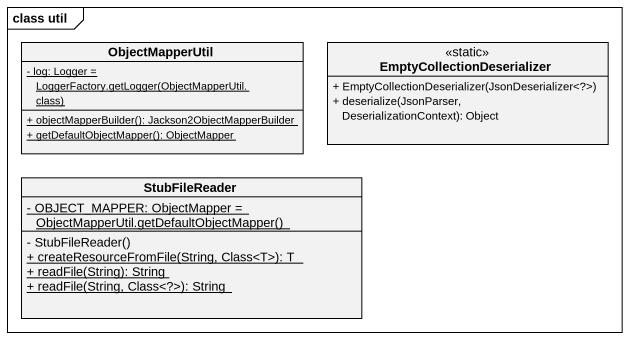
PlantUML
@startuml
mainframe class util
hide circle
hide empty members
skinparam classAttributeIconSize 0
class ObjectMapperUtil {
  {static} {field} - log: Logger = LoggerFactory.getLogger(ObjectMapperUtil.class)
  {static} + objectMapperBuilder(): Jackson2ObjectMapperBuilder
  {static} + getDefaultObjectMapper(): ObjectMapper
}
class EmptyCollectionDeserializer <<static>> {
  + EmptyCollectionDeserializer(JsonDeserializer<?>)
  + deserialize(JsonParser, DeserializationContext): Object
}
class StubFileReader {
  {static} {field} - OBJECT_MAPPER: ObjectMapper = ObjectMapperUtil.getDefaultObjectMapper()
  - StubFileReader()
  {static} + createResourceFromFile(String, Class<T>): T
  {static} + readFile(String): String
  {static} + readFile(String, Class<?>): String
}
@enduml
